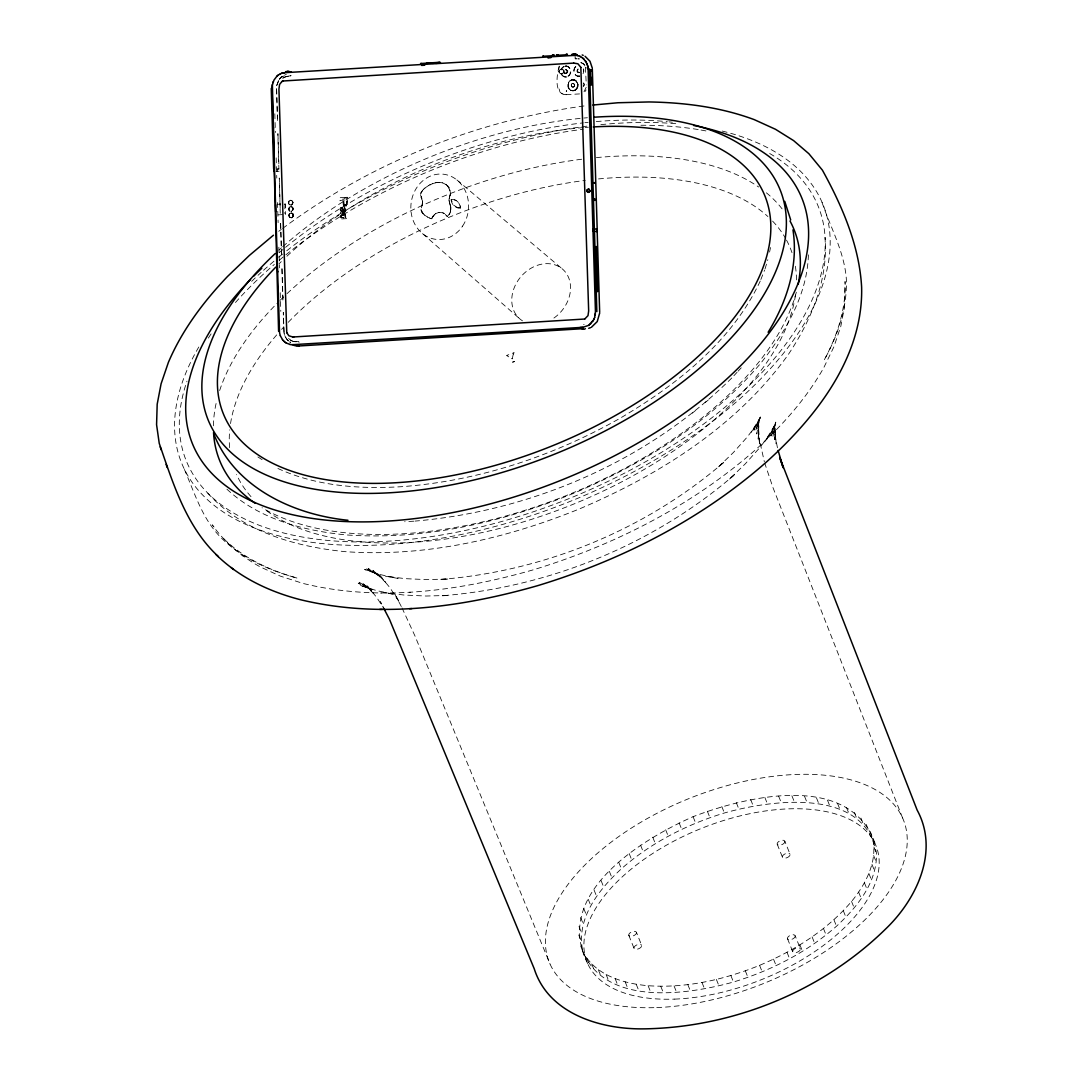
<?xml version="1.0" encoding="UTF-8"?>
<svg xmlns="http://www.w3.org/2000/svg" width="1083" height="1083" viewBox="0 0 1083 1083"><rect width="100%" height="100%" fill="white"/><g stroke="black" fill="none" stroke-linecap="round" stroke-linejoin="round"><path stroke-width="0.75" stroke-dasharray="5 3.75" d="M288.173 76.203C291.868 75.62 290.596 75.187 290.704 75.905M450.907 207.963L448.863 200.599L450.311 193.031M421.747 212.16L423.209 213.852L421.03 209.005L422.153 205.283M288.985 208.708L289.12 208.437M341.321 217.155C343.311 210.143 347.467 220.81 341.213 216.993C343 210.305 347.981 220.77 341.213 216.993M450.69 206.907L450.514 211.09L450.663 209.858M450.839 207.963L450.812 209.872M340.901 209.317C340.576 212.43 344.732 212.038 342.35 208.884C339.886 207.367 341.023 213.013 342.945 211.347M587.676 963.586C552.452 894.247 640.297 840.002 693.079 816.69C746.688 796.086 850.29 771.245 875.402 844.402M582.505 949.52C576.427 917.545 599.332 889.102 621.358 868.81C650.924 842.723 686.812 824.434 724.392 812.981C771.286 799.674 865.087 786.867 876.526 853.553C877.013 882.821 856.897 907.364 836.509 926.195C806.943 952.282 771.055 970.571 733.475 982.024C684.307 995.656 597.897 1007.637 579.892 943.036M808.419 254.843C807.201 295.429 785.243 332.237 760.726 363.265C710.895 422.032 643.749 463.632 573.354 493.428C501.686 522.507 423.994 540.458 346.33 534.921C303.335 530.751 258.282 519.014 226.157 488.474M582.464 950.617C594.161 975.025 623.118 983.54 648.108 985.706C686.243 988.427 724.392 979.614 759.576 965.346C794.137 950.712 827.101 930.283 851.563 901.435C867.199 882.55 880.56 855.895 870.19 831.419M344.123 204.538L346.343 204.538L346.438 201.086L343.839 201.248C341.876 206.758 348.74 205.729 346.465 201.086M346.492 205.932L347.264 199.949L339.994 200.382L340.035 201.479L343.013 201.303L343.758 205.756L346.709 205.756A1.868 1.652 -85.5 0 0 347.169 205.066L347.291 199.962M422.627 202.48L422.086 205.283L422.532 201.113L421.057 197.336M421.233 192.327L422.573 190.473L420.773 193.234L421.977 199.15M291.408 211.293C289.269 213.243 296.512 207.611 290.907 206.65A2.369 2.098 -85.5 0 0 288.809 210.034A2.369 2.098 -85.5 0 0 292.437 210.332A2.369 2.098 -85.5 0 0 290.907 206.65M293.127 209.06L293.1 208.464M345.558 211.456L345.26 208.302A1.679 1.489 -85.5 0 0 344.678 207.733L344.015 207.489L345.667 209.452A5.09 4.508 -85.5 0 1 345.694 210.86C345.897 213.784 336.881 212.755 342.58 212.566M340.414 215.828L341.24 218.035L340.482 215.639A2.464 2.18 -85.5 0 1 341.294 214.353C347.697 211.023 343.947 219.768 347.86 218.563L340.563 218.996L341.24 218.035L340.428 216.722M342.526 207.733L340.82 207.774L340.238 210.075A2.911 2.586 -85.5 0 0 340.698 211.28C340.062 199.678 345.964 218.252 344.584 207.665M567.709 71.519C568.385 69.623 566.274 72.791 567.478 70.666M290.582 75.905L291.029 75.431M558.544 69.759L558.72 69.068L558.49 69.759M450.122 195.197L450.447 194.101M292.166 204.484C288.66 207.205 294.725 201.939 292.83 201.804M292.085 217.534C290.068 219.646 296.39 213.256 291.11 212.999A2.369 2.098 -85.5 0 0 289.012 216.397A2.369 2.098 -85.5 0 0 292.627 216.695A2.369 2.098 -85.5 0 0 291.11 212.999M340.915 209.466C341.822 206.298 344.435 212.525 341.862 211.483M586.187 87.29L583.778 92.231M420.597 194.06L421.301 192.327L420.921 193.248M769.58 252.068L770.527 247.52M558.828 68.391L558.652 69.055L558.99 67.755M292.667 203.807L292.911 202.088M293.182 216.275L293.29 214.827M276.693 85.435L279.373 79.316M344.326 212.444L345.626 211.171M285.046 203.848L284.653 212.918L285.56 214.42L285.641 204.159L277.546 204.294M450.162 212.214L450.582 211.09M345.193 217.71L345.585 214.908L343.257 213.703M344.841 210.887L344.841 209.154M449.783 196.375L450.271 195.197M765.031 268.95L767.847 259.69M513.234 354.358L512.232 358.92L506.546 355.495L513.992 352.733L513.288 354.209M293.236 215.991L293.06 216.546M449.838 213.107L450.311 212.227M449.188 198.595L449.607 197.472M344.868 210.738L343.622 211.32M760.862 279.495L764.584 270.114M432.293 217.602C430.668 220.742 434.784 212.485 437.018 212.972M278.426 80.805L276.801 85.435A13.605 12.062 -85.5 0 0 276.585 88.481L277.532 123.679M760.252 281.052C731.756 341.646 676.753 384.803 620.329 418.106C553.873 455.794 479.539 480.73 403.174 486.565L402.456 486.633C360.206 489.259 316.182 486.362 277.329 468.208M559.248 67.187L559.518 66.632M585.172 91.432L586.079 89.916M567.668 71.464L567.262 70.679M449.283 214.163L449.919 213.121L447.293 216.641L449.364 214.177M559.18 66.063C557.041 74.307 553.481 94.072 565.949 94.708M344.99 216.911L345.139 216.194M561.332 73.955A2.437 2.166 -85.5 0 1 559.518 70.314L559.857 69.813A2.437 2.166 -85.5 0 1 563.011 69.853L563.322 70.354A2.437 2.166 -85.5 0 1 561.332 73.955L561.197 73.942M566.68 90.769C566.951 92.217 565.773 89.916 566.585 91.622M432.144 217.588L433.132 216.099M433.051 216.086L435.623 213.676M422.424 190.473L423.791 189.146M733.895 375.706L737.049 372.322M738.092 371.185L741.246 367.8M280.104 78.247L286.426 74.497M731.797 377.981C647.675 461.047 532.47 510.946 415.114 521.085M578.132 68.987L577.049 71.167L578.891 72.683M423.643 189.132L424.996 188.09M341.172 214.475L344.286 213.852M692.362 413.097L695.151 410.823M705.087 402.619L708.174 400.101M583.615 324.616L584.13 324.494M281.255 77.123L282.338 76.27M424.847 188.076L428.489 185.626M577.889 69.122L577.225 71.722L579.283 72.547M566.274 91.608L566.382 90.728M278.697 231.329L281.309 229.393M282.622 228.432C371.063 162.518 476.94 120.335 586.16 105.674M282.677 78.369L283.529 77.841M291.909 217.521L292.356 217.209A2.369 2.098 -85.5 0 0 292.451 213.568L292.017 213.243A2.369 2.098 -85.5 0 0 288.971 215.355A2.369 2.098 -85.5 0 0 291.909 217.521L292.315 217.399M346.574 205.838L343.609 205.553M340.373 211.97L340.414 212.999M283.408 77.827L285.668 76.758M428.34 185.613L430.736 184.543L429.883 184.8M435.474 213.662L438.48 212.579M562.294 93.896L561.806 93.612M299.043 342.418C298.813 341.605 298.597 342.038 298.8 341.849M430.587 184.53L432.51 183.717M284.355 77.272L287.631 76.27M579.527 72.426L578.498 72.669M430.032 184.814L430.736 184.543M432.361 183.704L435.501 182.824M342.093 214.962L344.462 214.989M341.091 207.584L342.783 208.017L344.326 211.402M344.719 212.363L343.934 212.485M343.934 217.805L341.375 217.304M291.259 206.691L291.246 206.677A2.369 2.098 -85.5 0 0 289.175 210.061A2.369 2.098 -85.5 0 0 292.803 210.359A2.369 2.098 -85.5 0 0 291.273 206.677L291.503 206.704M435.352 182.81L436.855 182.58M286.535 76.433L288.281 76.216M559.694 90.931L559.153 88.982M565.813 73.454C569.198 73.062 566.436 67.498 564.351 70.517C566.747 78.734 561.495 68.865 566.341 69.718A1.909 1.692 -85.5 0 1 567.045 72.899A1.909 1.692 -85.5 0 1 564.229 72.047A1.909 1.692 -85.5 0 1 566.341 69.718M572.893 87.141C577.469 85.801 571.093 80.548 571.174 85.638C573.097 87.953 572.19 87.412 571.147 85.043C572.325 80.426 577.036 86.775 572.623 87.127M342.594 213.757L343.284 213.703M438.331 212.566L439.59 212.458M436.706 182.567L438.033 182.458M214.028 527.042L212.214 524.835C224.75 542.339 241.36 556.472 260.15 566.856L280.348 576.129L303.01 583.426C379.077 602.121 459.178 591.115 533.486 569.766C614.819 544.979 692.457 505.409 756.435 448.958L757.342 448.132C783.117 424.617 806.537 398.178 823.77 367.706L833.896 346.844L840.814 326.321L844.496 307.017L845.065 281.512C846.107 309.156 837.118 335.987 824.163 360.084L825.314 358.04C838.35 333.808 847.393 306.8 846.337 278.994C844.347 251.622 830.295 227.254 821.767 201.628M566.802 76.934L564.974 77.001M579.757 76.162L577.929 76.23M573.882 90.62L570.741 90.255M413.841 521.194L404.649 521.722M575.005 55.382L575.249 58.604L578.051 58.875M565.543 73.441L567.424 71.749L565.962 69.65M566.098 94.654L579.54 93.923M277.058 169.083L279.021 168.975M279.089 171.263L276.558 171.371M437.884 182.445L439.17 182.391M278.074 214.867L282.568 214.596M296.106 341.7L298.272 341.592M277.641 171.358L277.207 169.056M558.53 72.128L558.544 71.302M296.214 341.714L295.686 341.714A11.006 9.761 -85.5 0 1 293.642 341.483L294.292 341.592M566.653 94.695L563.986 94.587M380.458 593.037L381.785 592.997M409.374 592.266L410.525 592.239M577.929 58.875L578.715 58.861M439.441 212.444L442.906 212.823L445.343 214.339L444.179 213.513M457.757 207.828L460.586 207.909A9.557 8.474 -85.5 0 0 451.178 199.543L451.029 199.529A9.557 8.474 -85.5 0 1 460.437 207.895L460.586 207.909M295.239 341.7L294.17 341.592M565.556 66.063L568.034 66.537M578.092 76.243L579.094 76.284M566.138 77.055L563.661 76.568M572.65 79.749L575.114 80.237M572.217 90.701L573.218 90.742M439.008 182.377L442.73 182.851M576.102 58.996L575.087 58.049L575.75 58.969M578.593 58.861L579.689 58.915M277.519 169.056L278.9 168.962L277.844 133.75M343.839 201.248L344.232 204.701M290.718 200.26A2.369 2.098 -85.5 0 1 292.248 203.942A2.369 2.098 -85.5 0 1 288.619 203.658A2.369 2.098 -85.5 0 1 290.718 200.26L292.261 200.856L291.584 200.423M345.125 206.325L343.988 205.919M566.179 66.063L567.221 66.253M573.259 79.749A5.496 4.873 -85.5 0 1 576.549 88.454A5.496 4.873 -85.5 0 1 568.169 87.466A5.496 4.873 -85.5 0 1 573.259 79.749L574.301 79.939A5.496 4.873 -85.5 0 1 576.332 89.131A5.496 4.873 -85.5 0 1 568.209 86.667A5.496 4.873 -85.5 0 1 574.301 79.939M580.691 62.462L584.712 64.628M293.764 341.483L292.383 341.104M430.912 218.604L431.779 218.793M573.042 83.337L573.543 83.499A1.909 1.692 -85.5 0 1 574.125 86.599A1.909 1.692 -85.5 0 1 571.31 85.747A1.909 1.692 -85.5 0 1 573.421 83.405M512.692 358.378L511.731 358.649M344.435 208.694L344.854 209.29M442.581 182.837L446.48 184.814L443.976 183.338M429.328 217.981L431.061 218.617M457.906 207.841L453.303 204.958L451.178 199.543M581.354 62.692L583.344 63.762A6.092 5.401 -85.5 0 1 584.468 65.034L585.037 66.117M291.774 340.847L292.491 341.104M291.76 206.785L293.019 208.18M442.757 212.809L444.328 213.527M427.447 217.033L429.477 217.981M291.056 340.482L291.896 340.861M289.865 341.944L290.677 342.431M289.743 341.944L290.555 342.418M427.595 217.047L424.428 215.03M290.379 340.048L291.178 340.482M257.903 456.958L264.509 461.196M446.331 184.8L449.228 188.022L448.619 187.034M290.501 340.062L288.565 338.438M292.017 213.243L292.816 213.784M456.904 179.94L562.524 269.098M223.883 538.833C244.162 558.666 270.506 570.714 297.554 578.214L295.375 577.564C268.151 570.01 241.644 557.88 221.243 537.926C201.546 518.324 194.047 490.91 182.986 466.245M241.82 555.092L243.039 556.161M227.376 542.718L228.635 543.801M422.532 233.63L519.786 318.862M423.128 213.852L424.577 215.043M445.181 214.326L447.441 216.641L446.182 215.368M447.076 185.328L447.942 186.1M207.828 493.171C242.402 531.604 295.321 546.753 345.179 551.653C425.429 557.366 505.707 538.82 579.757 508.78C659.682 474.706 736.873 426.201 788.221 354.642C811.262 320.189 828.414 279.725 825.056 237.488M286.494 338.871L287.049 339.561A13.795 12.224 -85.5 0 0 288.335 340.874M447.793 186.086L450.244 191.163L449.445 188.862M292.803 213.838L293.222 214.542M385.318 610.65L376.627 597.329L366.149 584.617L373.689 593.646L362.088 582.708L371.753 590.993L359.245 582.275L371.171 589.721L358.243 583.155L372.511 589.666L359.624 585.131L376.37 590.546L394.726 594.499L383.206 592.455L404.013 595.041L426.133 596.029L449.364 595.406L441.228 595.826C548.688 587.568 653.875 544.6 735.411 473.975L728.873 479.62L745.307 463.822L759.765 447.672L772.111 431.359L764.977 441.133L774.616 425.578L768.659 437.356L775.753 422.627L771.096 435.948L775.794 422.113L772.869 436.76L775.347 423.805L774.562 439.522L774.941 427.433L776.173 443.719L774.562 432.496L777.526 448.186M286.074 338.072L284.734 335.595M285.479 337.233L287.157 339.575A13.795 12.224 -85.5 0 0 288.457 340.888M385.683 611.218L380.282 601.647L383.328 607.495M401.292 606.507L394.672 593.795L399.668 602.635L389.934 587.717L378.576 573.936L385.589 582.329L372.863 570.335L381.893 578.078L368.125 568.48L379.334 575.479L365.215 568.318L378.739 574.464L364.619 569.509L380.58 574.667L398.097 578.444L385.304 576.17L405.299 578.66L426.567 579.608L448.904 579.012L439.874 579.486C543.964 571.472 645.847 529.858 724.838 461.439L717.582 467.721L733.381 452.518L747.27 437.004L759.142 421.314L751.223 432.171L760.415 417.334L753.89 430.222L760.604 416.292L755.514 430.844L759.941 417.821L756.719 433.958L759.034 421.856L758.168 439.075L758.52 427.853L759.86 445.492L758.371 435.095L764.354 461.818M402.023 607.915L414.951 635.911L550.042 964.032M421.829 212.16L421.016 209.682L421.246 210.495M872.763 839L875.362 845.485M866.238 824.42L868.85 830.905M873.913 847.068L876.526 853.553M860.944 818.071L863.544 824.556M873.643 855.57L876.255 862.054M854.352 812.412L856.951 818.897M871.964 864.396L874.577 870.881M846.513 807.512L849.126 814.01M868.877 873.494L871.49 879.978M837.538 803.424L840.137 809.908M864.41 882.753L867.023 889.238M827.48 800.175L830.079 806.659M858.629 892.094L861.229 898.592M816.447 797.805L819.046 804.29M851.563 901.435L854.176 907.92M804.547 796.33L807.146 802.814M843.291 910.668L845.904 917.152M791.89 795.761L794.502 802.246M833.896 919.711L836.509 926.195M778.609 796.113L781.222 802.598M823.459 928.469L826.072 934.954M784.864 841.288A4.102 2.139 -21.9 0 1 779.652 845.214A4.102 2.139 -21.9 0 1 778.569 841.653A4.102 2.139 -21.9 0 1 784.864 841.288L790.076 854.257A4.102 2.139 -21.9 0 1 784.864 858.196A4.102 2.139 -21.9 0 1 783.781 854.636A4.102 2.139 -21.9 0 1 790.076 854.257M764.828 797.372L767.427 803.87M777.201 844.158L782.413 857.127M812.101 936.876L814.7 943.361M750.668 799.552L753.267 806.036M799.904 944.836L802.517 951.321M795.179 935.82A4.102 2.139 -21.9 0 1 789.967 939.746A4.102 2.139 -21.9 0 1 788.871 936.186A4.102 2.139 -21.9 0 1 795.179 935.82L800.391 948.789A4.102 2.139 -21.9 0 1 795.179 952.715A4.102 2.139 -21.9 0 1 794.096 949.168A4.102 2.139 -21.9 0 1 800.391 948.789M736.278 802.598L738.877 809.082M787.503 938.69L792.715 951.659M787.003 952.282L789.602 958.766M721.779 806.497L724.392 812.981M773.519 959.145L776.118 965.63M707.334 811.208L709.947 817.692M759.576 965.346L762.175 971.83M693.079 816.69L695.692 823.175M745.307 970.828L747.92 977.313M679.136 822.89L681.749 829.375M730.863 975.539L733.475 982.024M665.652 829.754L668.265 836.238M716.377 979.438L718.99 985.923M652.751 837.2L655.35 843.684M701.987 982.484L704.6 988.969M640.554 845.16L643.167 851.644M687.827 984.65L690.44 991.148M629.182 853.566L631.795 860.051M674.046 985.923L676.645 992.407M618.759 862.325L621.358 868.81M660.752 986.275L663.365 992.759M636.466 932.395A4.102 2.139 -21.9 0 1 631.254 936.335A4.102 2.139 -21.9 0 1 630.171 932.774A4.102 2.139 -21.9 0 1 636.466 932.395L641.678 945.364A4.102 2.139 -21.9 0 1 636.466 949.304A4.102 2.139 -21.9 0 1 635.383 945.743A4.102 2.139 -21.9 0 1 641.678 945.364M609.363 871.368L611.963 877.853M628.79 935.265L634.002 948.234M648.108 985.706L650.707 992.19M601.092 880.601L603.691 887.085M636.208 984.23L638.821 990.715M594.025 889.928L596.638 896.426M625.175 981.861L627.788 988.346M588.231 899.283L590.844 905.767M615.117 978.612L617.73 985.097M583.778 908.542L586.377 915.027M606.128 974.51L608.741 981.008M580.691 917.626L583.29 924.124M598.303 969.623L600.916 976.108M578.999 926.466L581.612 932.95M591.711 963.965L594.323 970.449M578.742 934.967L581.341 941.452M586.417 957.602L589.017 964.1M902.599 817.99L772.978 487.607L764.801 463.348M449.513 202.521L450.596 205.838M448.998 199.908L449.594 202.521M421.206 197.35L420.57 194.872M343.325 205.012L343.067 203.401M284.152 333.699L284.423 334.661M449.797 189.958L450.46 193.045M422.18 200.22L422.451 201.113M586.025 67.417L586.187 68.107M449.012 200.612L449.161 201.289M585.443 67.363L586.282 84.907M283.963 332.657L284.274 333.699M450.514 205.824L450.772 206.921M284.084 332.657L283.245 312.527M283.976 331.818L283.353 312.54M276.585 88.481L277.492 118.656M277.952 133.75L278.859 163.939M280.199 208.261L279.292 177.991L280.24 213.297M280.659 223.409L281.58 253.679M282.04 268.814L282.947 299.084M280.551 223.396L281.566 257.023M281.918 268.801L282.934 302.441M274.825 113.769L275.393 132.532M276.151 157.861L276.774 178.113M277.505 202.562L278.114 222.651M278.859 247.208L279.482 267.853M280.226 292.708L280.795 311.376M522.493 320.839A32.801 26.615 -49.4 0 1 522.033 275.434A32.801 26.615 -49.4 0 1 566.463 273.552A32.801 26.615 -49.4 0 1 551.491 319.607M722.212 131.057A345.761 180.658 -21.9 0 1 768.456 370.765A345.761 180.658 -21.9 0 1 341.646 545.006A345.761 180.658 -21.9 0 1 200.599 343.988M251.676 281.336A345.761 180.658 -21.9 0 1 261.138 272.442M263.562 270.249A345.761 180.658 -21.9 0 1 277.465 258.268M278.764 257.185A345.761 180.658 -21.9 0 1 284.044 252.908M286.724 250.782A345.761 180.658 -21.9 0 1 587.852 126.048M600.848 124.626A345.761 180.658 -21.9 0 1 676.036 123.706M769.661 153.502A340.644 177.978 -21.9 0 1 562.74 501.091A340.644 177.978 -21.9 0 1 186.98 381.175M208.356 338.072A340.644 177.978 -21.9 0 1 211.957 332.616M235.471 302.495A340.644 177.978 -21.9 0 1 274.337 264.414M279.387 260.137A340.644 177.978 -21.9 0 1 284.545 255.899M285.844 254.843A340.644 177.978 -21.9 0 1 583.236 129.215M640.919 125.262A340.644 177.978 -21.9 0 1 699.361 129.743M701.026 130.028A340.644 177.978 -21.9 0 1 709.243 131.584M795.355 266.228A299.152 156.304 -21.9 0 1 796.506 280.456M795.464 295.009A299.152 156.304 -21.9 0 1 571.553 504.935A299.152 156.304 -21.9 0 1 264.266 508.983M250.999 496.65A299.152 156.304 -21.9 0 1 236.554 474.53M229.623 447.645A299.152 156.304 -21.9 0 1 229.731 429.829M230.53 423.588A299.152 156.304 -21.9 0 1 277.37 334.119M281.594 329.381A299.152 156.304 -21.9 0 1 283.76 327.025M288.213 322.328A299.152 156.304 -21.9 0 1 585.253 180.401M598.52 178.925A299.152 156.304 -21.9 0 1 767.901 216.546M772.585 221.108A299.152 156.304 -21.9 0 1 785.757 238.734M786.502 240.088A299.152 156.304 -21.9 0 1 792.011 252.745M796.33 292.22A309.548 161.733 -21.9 0 1 567.844 494.931A309.548 161.733 -21.9 0 1 262.059 507.724M213.419 425.809A309.548 161.733 -21.9 0 1 216.6 401.251M219.646 390.543A309.548 161.733 -21.9 0 1 278.873 301.548M280.01 300.411A309.548 161.733 -21.9 0 1 285.831 294.793M287.009 293.669A309.548 161.733 -21.9 0 1 583.399 159.011M596.395 157.604A309.548 161.733 -21.9 0 1 758.669 187.021M766.371 192.815A309.548 161.733 -21.9 0 1 784.024 211.456M279.062 252.745A328.515 171.642 -21.9 0 1 284.26 248.4M285.574 247.317A328.515 171.642 -21.9 0 1 583.277 122.866M584.901 122.677A328.515 171.642 -21.9 0 1 588.15 122.338M596.246 121.58A328.515 171.642 -21.9 0 1 667.304 121.689M669.01 121.851A328.515 171.642 -21.9 0 1 672.394 122.23M278.967 250.078A308.276 161.083 -21.9 0 1 281.472 247.817M282.744 246.68A308.276 161.083 -21.9 0 1 587.392 117.736M279.062 263.819A291.882 152.513 -21.9 0 1 281.269 261.639M286.927 256.224A291.882 152.513 -21.9 0 1 583.48 127.604M585.131 127.469A291.882 152.513 -21.9 0 1 588.394 127.239M565.8 66.077A5.496 4.873 -85.5 0 1 570.497 73.536A5.496 4.873 -85.5 0 1 562.456 75.458A5.496 4.873 -85.5 0 1 564.311 66.429M565.407 66.049A5.496 4.873 -85.5 0 1 570.091 73.495A5.496 4.873 -85.5 0 1 562.063 75.417A5.496 4.873 -85.5 0 1 563.905 66.401M583.507 68.811A5.496 4.873 -85.5 0 1 582.965 73.779M579.852 76.162A5.496 4.873 -85.5 0 1 574.22 72.358A5.496 4.873 -85.5 0 1 577.266 65.657M583.48 69.623A5.496 4.873 -85.5 0 1 583.534 71.343M579.608 76.148A5.496 4.873 -85.5 0 1 573.976 72.331A5.496 4.873 -85.5 0 1 577.022 65.643M579.405 72.561A1.909 1.692 -85.5 0 1 577.239 71.464A1.909 1.692 -85.5 0 1 578.254 69.001M583.412 83.147A2.044 1.814 -85.5 0 1 583.507 86.044M583.439 82.971A2.044 1.814 -85.5 0 1 583.304 86.464M284.991 74.876A14.052 12.454 -85.5 0 1 286.318 74.483M460.437 207.895A9.557 8.474 -85.5 0 1 451.029 199.529M422.384 201.1A9.097 8.068 -85.5 0 1 422.438 203.252M512.57 362.155L514.669 361.532L512.584 362.088M288.836 202.034C288.403 204.173 289.513 199.935 288.863 202.047M289.229 214.772C288.985 216.492 289.77 212.904 289.256 214.786M513.978 352.76L513.924 352.828M280.213 78.26L279.265 79.303A12.306 10.911 -85.5 0 1 281.986 76.541L282.582 76.189L280.213 78.26M289.554 210.589C290.84 212.417 287.861 208.112 289.554 210.589M289.364 204.213L289.933 204.768L289.31 204.24M289.743 216.952L290.325 217.507L289.702 216.979M291.435 213.026L291.435 213.026A2.369 2.098 -85.5 0 1 292.992 216.722A2.369 2.098 -85.5 0 1 289.364 216.424A2.369 2.098 -85.5 0 1 291.462 213.04M507.169 355.508L507.128 355.576M345.22 197.404L339.913 197.715C339.087 200.03 346.276 199.516 345.22 197.404M347.21 197.282L346.167 197.35C345.409 198.906 348.13 198.649 347.21 197.282M561.671 69.082L561.59 69.068A2.437 2.166 -85.5 0 0 559.505 72.575A2.437 2.166 -85.5 0 0 563.241 72.886A2.437 2.166 -85.5 0 0 561.671 69.082M462.576 226.117A32.801 28.848 -84 0 0 443.583 174.228A32.801 28.848 -84 0 0 412.989 220.025A32.801 28.848 -84 0 0 462.576 226.117M674.763 999.108A155.749 81.374 -21.9 0 0 877.975 851.969A155.749 81.374 -21.9 0 0 641.881 860.89A155.749 81.374 -21.9 0 0 674.763 999.108M656.758 1007.569A190.838 99.704 -21.9 0 0 905.754 827.277A190.838 99.704 -21.9 0 0 616.471 838.201A190.838 99.704 -21.9 0 0 656.758 1007.569M576.941 88.481A5.496 4.873 -85.5 0 0 573.652 79.79A5.496 4.873 -85.5 0 0 568.561 87.493A5.496 4.873 -85.5 0 0 576.941 88.481M576.833 88.86A5.618 4.982 -85.5 0 0 574.098 79.695A5.618 4.982 -85.5 0 0 568.358 87.1A5.618 4.982 -85.5 0 0 576.833 88.86M292.396 203.956A2.369 2.098 -85.5 0 0 290.88 200.274A2.369 2.098 -85.5 0 0 288.782 203.658A2.369 2.098 -85.5 0 0 292.396 203.956"/><path stroke-width="1.5" d="M290.853 72.06C287.063 70.476 282.338 72.48 288.741 71.992M576.873 54.678C573.218 52.011 568.71 56.424 574.058 54.448M298.949 345.964C301.06 344.651 290.813 345.315 298.949 345.964L583.331 328.663M285.614 72.236L287.902 71.559M594.513 182.729C593.917 183.284 594.432 181.714 594.486 183.095M596.665 263.575L596.219 264.523M571.662 55.111L574.058 54.218L577.077 54.719M599.738 312.838L597.234 321.583L591.521 327.161M594.648 317.36L595.447 311.674L588.11 68.987M272.375 84.582L274.581 171.48M272.063 87.452L272.104 86.599M594.459 199.773C595.84 198.379 594.107 201.844 594.838 199.272M596.381 263.467L596.95 262.709L597.139 267.135L596.923 265.389L596.476 266.445M589.788 191.163L588.881 189.308A1.53 1.354 -85.5 0 0 587.731 189.457L587.257 190.012A1.53 1.354 -85.5 0 0 587.311 191.65L588.015 192.219A1.53 1.354 -85.5 0 0 589.179 192.07L589.829 190.594M595.339 246.802L595.88 248.142L595.393 246.599M596.219 277.153C597.505 274.649 596.557 280.632 596.3 276.625M596.327 279.522L596.868 280.863L596.381 279.333M596.543 288.024C597.87 285.519 596.841 291.503 596.638 287.496M277.803 271.251L277.803 271.941M594.513 199.434L594.77 200.45L594.77 199.231M595.65 250.782C595.501 246.382 597.437 251.54 596.137 250.606M595.474 252.61C596.801 250.2 595.785 256.021 595.555 252.082M595.758 256.17C595.582 253.625 597.532 254.586 596.395 256.197M596.395 282.46C597.83 280.294 596.584 286.047 596.462 282.054M596.476 285.167C597.897 283.029 596.652 288.647 596.543 284.761M596.638 290.61C598.046 288.444 596.855 294.102 596.719 290.203M595.244 314.896L595.393 313.623M273.471 127.334L273.471 128.227M272.158 85.571L273.985 80.074L276.882 76.23M290.948 71.979L287.834 71.329L287.658 72.114M591.169 83.635L591.751 84.785L591.86 77.34M596.192 273.985L597.004 274.486L596.219 274.974M272.835 82.592L273.119 81.821M594.174 318.632L594.702 317.373M275.61 204.701L275.623 211.916M590.817 70.07L591.684 71.112M593.674 319.702L594.229 318.646M596.137 271.17L596.923 271.765L596.219 272.456M588.773 325.279L593.728 319.702M768.131 332.264C786.8 301.873 798.604 265.741 792.959 229.84M592.428 321.759L593.118 320.703M590.546 69.84L590.709 83.689L591.643 84.772M585.334 328.677C584.197 330.559 580.84 327.107 582.343 328.406M589.247 189.484L589.044 189.376A1.53 1.354 -85.5 0 0 588.259 189.254L587.257 190.012M589.653 191.515L588.976 192.151A1.53 1.354 -85.5 0 1 587.812 192.151M596.124 268.259L596.219 269.843M590.154 324.237L590.925 323.506M587.514 189.701L587.352 189.85A1.53 1.354 -85.5 0 0 587.46 191.813L588.015 192.219M276.828 76.23L277.641 75.566M273.444 235.214L249.401 255.412L227.484 276.517C203.455 301.791 182.147 330.098 168.407 362.331L161.083 383.815L157.184 404.243L156.575 424.698L159.242 443.38C173.05 483.411 186.317 526.961 218.4 556.608M583.182 328.677L579.919 327.932L583.074 328.975M277.573 75.566L278.317 75.052M282.013 81.469L279.59 84.406L278.927 89.09L286.765 332.671M278.25 75.052L280.348 73.847M553.846 55.125L552.316 55.152L554.103 55.206M588.841 325.279L582.871 327.323L292.302 344.705A16.367 14.499 -85.5 0 1 289.933 344.448M589.125 192.07L589.558 191.677A1.53 1.354 -85.5 0 0 589.45 189.728L588.881 189.308M591.575 69.772L592.008 70.855M281.986 81.469L282.866 81.008M584.725 319.025L588.001 315.64L588.665 310.943L580.84 67.376M557.298 55.071L556.513 55.003L558.354 54.976M280.294 73.847L281.512 73.373A16.475 14.607 -85.5 0 1 283.259 72.899L284.748 72.696M590.546 327.648L588.732 328.311M558.151 54.989L557.447 55.071M282.853 81.008L573.76 63.098M584.752 319.025L293.845 336.948M420.57 63.545L439.062 62.34M421.869 64.181L420.542 64.114L421.571 63.992M273.958 171.1L274.202 168.786L278.588 331.236M556.486 55.382L567.005 54.746M596.192 265.43L596.192 267.19M594.405 228.933L593.294 228.946L593.362 231.248L597.261 231.491L592.32 69.122M284.193 72.751L283.259 72.899A16.475 14.607 -85.5 0 0 281.458 73.36M596.882 229.203L596.841 231.518M592.848 105.051L617.946 102.75L648.92 101.951C684.659 102.533 720.642 107.136 754.282 119.644L775.509 129.297L793.609 140.614L808.852 153.691L822.403 170.153C842.249 206.108 859.36 245.746 861.621 287.157C863.341 356.158 817.245 415.547 768.849 459.815L767.021 461.493C701.337 519.447 621.628 560.073 538.129 585.524C461.25 607.631 378.4 618.772 299.707 599.522C268.774 591.44 239.032 577.212 216.045 554.577M553.643 55.72L554.428 55.626L543.152 56.275M579.96 327.513L582.925 327.323M426.364 63.355L440.443 62.503M285.479 72.236L287.536 72.101M432.523 63.342L440.158 62.909M435.772 63.383L440.456 63.098M573.773 55.423L284.68 72.696M547.836 57.494L550.881 57.128M421.612 65.413L424.739 65.224M547.998 57.819L550.922 57.643M593.294 228.946L597.166 229.163M295.903 344.935C290.325 345.436 298.123 346.194 299.246 345.193M579.919 327.932L582.072 327.811M558.598 55.423L556.472 55.409M593.362 231.248L594.472 231.234L596.855 311.66M439.062 62.367L439.888 62.313M573.706 55.409L574.951 55.368M292.234 344.692L293.358 344.651M379.686 609.445L382.367 609.377M409.55 608.66L411.878 608.592M567.167 54.367L566.043 54.34L567.465 54.367M574.883 55.355L575.939 55.355M573.733 63.098L577.916 63.775L580.854 67.376M292.654 336.962L293.859 336.948M421.856 63.599L420.664 63.531M597.18 231.451L599.657 311.877M292.681 336.962L288.904 335.798L286.738 332.671M575.885 55.355L577.848 55.639M273.647 168.853L271.251 88.413M347.968 520.273C293.669 514.75 235.485 488.013 214.001 434.527M289.987 344.462L286.02 342.905M577.794 55.626L580.556 56.627M582.194 54.962L583.182 55.328M579.649 56.221L582.248 57.643M585.05 56.275L589.991 61.257L592.306 68.148M286.074 342.905L284.843 342.066M582.194 57.643L584.238 59.416M284.897 342.066L283.692 341.037M231.139 567.519L233.427 569.496M582.938 58.225L585.93 61.677M591.67 69.84L592.049 70.652M283.746 341.05L282.46 339.642M282.528 339.642L280.307 335.703M585.294 60.77L587.324 64.642M384.086 608.957L389.42 619.192L534.217 968.73C548.621 1014.243 601.498 1029.662 644.507 1028.85L644.981 1028.85C733.475 1027.212 821.929 991.256 885.325 929.295L885.677 928.943C916.597 899.364 939.57 851.252 917.152 810.111L779.692 457.513L783.171 467.788L778.108 450.433M590.682 69.948L590.966 71.153M589.991 83.486L590.276 84.704M586.702 63.247L587 63.951M784.742 201.343L790.698 219.917M160.176 446.846L161.232 449.919M166.119 464.377L167.175 467.477M587.257 64.642L587.785 66.28M587.514 65.44L587.961 67.173M587.893 67.16L588.164 68.987M589.518 68.906L594.35 228.933M593.416 228.96L593.484 231.261M272.009 88.332L274.459 168.339M274.527 171.48L279.536 332.291A14.959 13.253 -85.5 0 0 280.362 335.703M789.994 220.973A309.548 161.733 -21.9 0 1 798.212 284.166M255.087 503.229A309.548 161.733 -21.9 0 1 213.541 432.469M693.648 125.479A328.515 171.642 -21.9 0 1 740.528 365.81A328.515 171.642 -21.9 0 1 304.932 517.214A328.515 171.642 -21.9 0 1 250.444 279.509M253.76 276.111A328.515 171.642 -21.9 0 1 261.829 268.232M593.701 117.248A308.276 161.083 -21.9 0 1 754.255 309.494A308.276 161.083 -21.9 0 1 329.327 491.303A308.276 161.083 -21.9 0 1 275.285 253.49M593.281 126.928A291.882 152.513 -21.9 0 1 741.476 307.748A291.882 152.513 -21.9 0 1 346.33 482.219A291.882 152.513 -21.9 0 1 275.813 267.108M596.638 271.549C597.274 274.825 597.843 269.261 596.638 271.549M596.313 260.529C596.679 263.914 597.708 258.58 596.313 260.529M596.557 268.679C596.923 272.077 597.992 266.797 596.557 268.679M596.814 276.896C597.139 280.226 598.29 275.055 596.814 276.896M596.977 282.311C597.329 285.655 598.425 280.456 596.977 282.311M597.586 274.568C596.584 277.221 596.733 271.481 597.586 274.568M597.058 285.032C597.423 288.389 598.506 283.164 597.058 285.032M597.139 287.767C597.532 291.178 598.533 285.817 597.139 287.767M597.22 290.474C597.559 293.872 598.669 288.538 597.22 290.474M596.083 252.231C596.164 255.669 597.721 250.742 596.083 252.231M596.246 257.673C596.381 261.179 597.857 256.157 596.246 257.673M595.921 246.762C596.029 250.173 597.532 245.299 595.921 246.762M596.909 279.482C597.004 282.934 598.561 278.006 596.909 279.482M543.057 55.802L543.03 55.788"/></g></svg>
